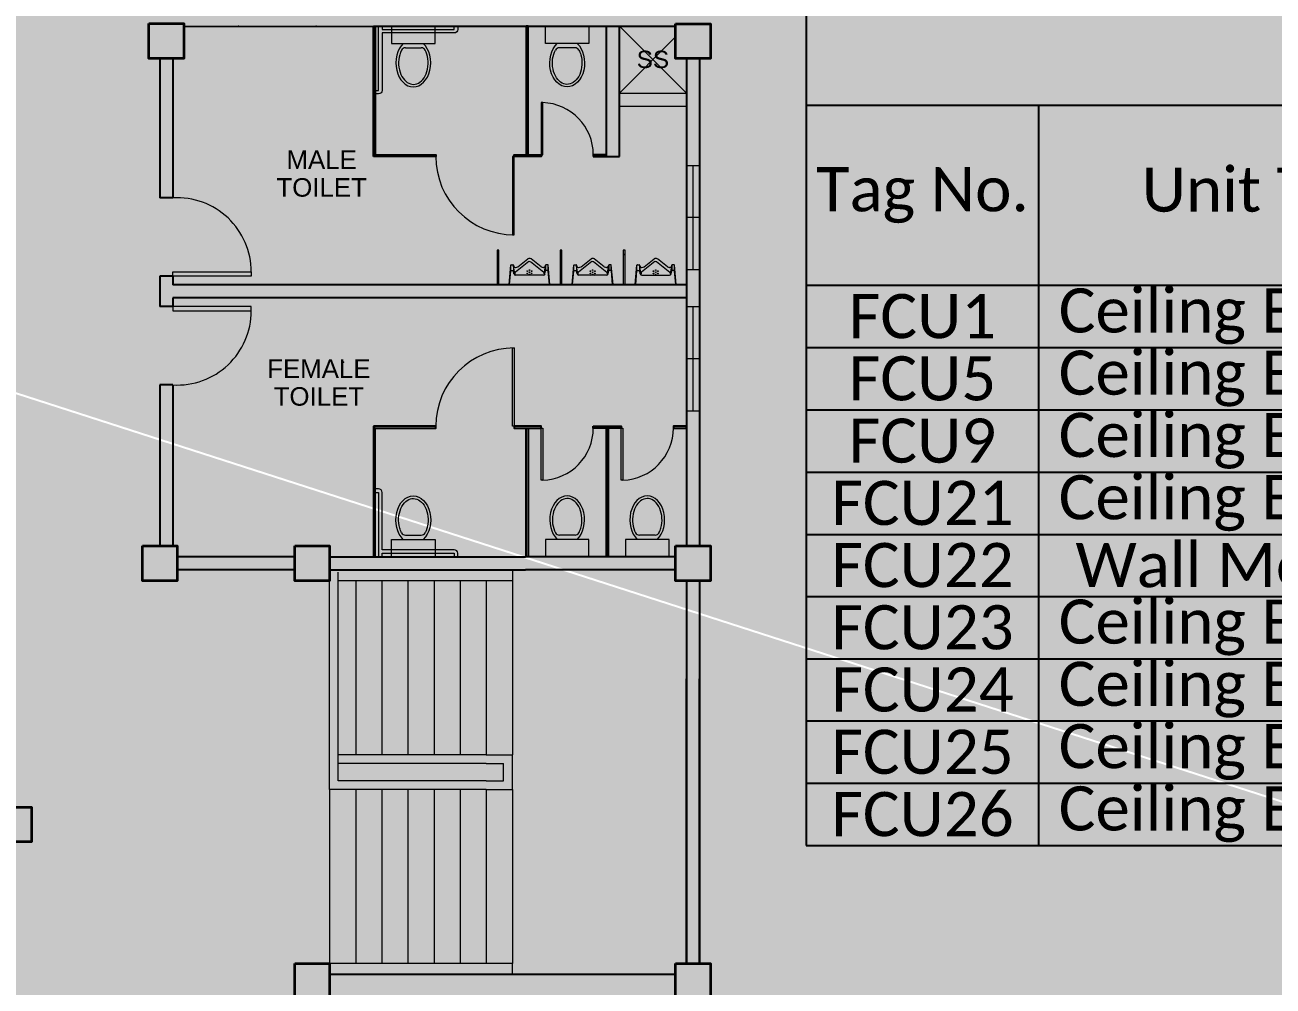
# Model space of a CAD drawing. Header units: millimetres. Extents: x -60 to 576, y -39 to 287.
# Drawn here: x 388.92 to 403.26, y 107.46 to 118.5 of the extents above; entities that cross this region are included whole.
import ezdxf

# ---------------------------------------------------------------- set-up
doc = ezdxf.new("R2010")
doc.units = ezdxf.units.MM
doc.header["$MEASUREMENT"] = 0
doc.layers.add('door', color=234, linetype='Continuous', lineweight=13)
doc.layers.add('road', color=1, linetype='Continuous', lineweight=20)
for name, color, linetype in [('label', 7, 'Continuous'), ('Legends', 7, 'Continuous'), ('M-AC-TEXT', 7, 'Continuous')]:
    doc.layers.add(name, color=color, linetype=linetype)
doc.styles.add('ar-dim-axis', font='romans.shx', dxfattribs={"width": 0.8})
doc.styles.add('OIP FONT', font='GOTHIC.TTF', dxfattribs={"height": 150})
doc.styles.get("Standard").update_dxf_attribs({"font": 'arial.ttf'})
doc.styles.add('SWISSLT175', font='swissl.ttf', dxfattribs={"height": 0.175})
doc.dimstyles.new('ar-dim-axis', dxfattribs={"dimtxt": 350, "dimasz": 250, "dimexe": 75, "dimexo": 75, "dimgap": 200, "dimtad": 1, "dimdec": 0, "dimzin": 12, "dimdsep": 46, "dimtxsty": 'ar-dim-axis', "dimblk": 'ARCHTICK', "dimcen": 120, "dimclrd": 11, "dimclre": 8, "dimclrt": 4, "dimadec": 0, "dimazin": 3, "dimtm": 1, "dimtfac": 1, "dimtdec": 0, "dimtix": 1, "dimtmove": 2, "dimatfit": 3, "dimldrblk": 'ARCHTICK', "dimfxl": 1, "dimtolj": 1, "dimtzin": 0, "dimarcsym": 1})

# ---------------------------------------------------------------- blocks, each defined once
blk = doc.blocks.new('_ARCHTICK')
at = {"color": 0, "linetype": 'ByBlock', "const_width": 0.15}
blk.add_lwpolyline([(-0.5, -0.5), (0.5, 0.5)], dxfattribs=at)
blk = doc.blocks.new('*T182')
at = {"layer": 'Legends', "color": 0, "linetype": 'ByBlock', "lineweight": -2, "transparency": 16777216}
for p, q in [((0, 0), (19.504, 0)), ((0, 0), (0, -8.508)), ((2.671, 0), (2.671, -8.508)), ((8.145, 0), (8.145, -8.508)), ((9.943, 0), (9.943, -8.508)), ((15.084, 0), (15.084, -8.508)), ((19.504, 0), (19.504, -8.508)), ((0, -2.069), (19.504, -2.069)), ((0, -2.784), (19.504, -2.784)), ((0, -3.5), (19.504, -3.5)), ((0, -4.216), (19.504, -4.216)), ((0, -4.932), (19.504, -4.932)), ((0, -5.645), (19.504, -5.645)), ((0, -6.361), (19.504, -6.361)), ((0, -7.076), (19.504, -7.076)), ((0, -7.792), (19.504, -7.792)), ((0, -8.508), (19.504, -8.508))]:
    blk.add_line(p, q, dxfattribs=at)
at = {"layer": 'Legends', "color": 0, "transparency": 16777216, "char_height": 0.508, "attachment_point": 5}
for s, insert, width in [('{\\fCalibri|b0|i0|c0|p34;Cooling Capacity (KW)}', (12.514, -1.034), 5.11207), ('{\\fCalibri|b0|i0|c0;Condensing Water Pipe', (17.294, -1.034), 4.39135), ('{\\fCalibri|b0|i0|c0;Tag No.', (1.336, -1.034), 2.64243), ('{\\fCalibri|b0|i0|c0;Unit Type', (5.408, -1.034), 5.44489), ('{\\fCalibri|b0|i0|c0;Qty', (9.044, -1.034), 1.76957), ('{\\fCalibri|b0|i0|c0;Ceiling Exposed', (5.408, -2.427), 5.44489), ('{\\fCalibri|b0|i0|c0;ø 3/4"', (17.294, -2.427), 4.39135), ('{\\fCalibri|b0|i0|c0;FCU1', (1.336, -2.427), 2.64243), ('{\\fCalibri|b0|i0|c0;3', (9.044, -2.427), 1.76957), ('{\\fCalibri|b0|i0|c0;2.5', (12.514, -2.427), 5.11207), ('{\\fCalibri|b0|i0|c0;Ceiling Exposed', (5.408, -3.142), 5.44489), ('{\\fCalibri|b0|i0|c0;ø 3/4"', (17.294, -3.142), 4.39135), ('{\\fCalibri|b0|i0|c0;FCU5', (1.336, -3.142), 2.64243), ('{\\fCalibri|b0|i0|c0;4', (9.044, -3.142), 1.76957), ('{\\fCalibri|b0|i0|c0;4.1', (12.514, -3.142), 5.11207), ('{\\fCalibri|b0|i0|c0;Ceiling Exposed', (5.408, -3.858), 5.44489), ('{\\fCalibri|b0|i0|c0;8', (9.044, -3.858), 1.76957), ('{\\fCalibri|b0|i0|c0;6', (12.514, -3.858), 5.11207), ('{\\fCalibri|b0|i0|c0;ø 3/4"', (17.294, -3.858), 4.39135), ('{\\fCalibri|b0|i0|c0;FCU9', (1.336, -3.858), 2.64243), ('{\\fCalibri|b0|i0|c0;Ceiling Exposed', (5.408, -4.574), 5.44489), ('{\\fCalibri|b0|i0|c0;ø 3/4"', (17.294, -4.574), 4.39135), ('{\\fCalibri|b0|i0|c0;FCU21', (1.336, -4.574), 2.64243), ('{\\fCalibri|b0|i0|c0;2', (9.044, -4.574), 1.76957), ('{\\fCalibri|b0|i0|c0;2.5', (12.514, -4.574), 5.11207), ('{\\fCalibri|b0|i0|c0;Wall Mounted', (5.408, -5.288), 5.44489), ('{\\fCalibri|b0|i0|c0;ø 3/4"', (17.294, -5.288), 4.39135), ('{\\fCalibri|b0|i0|c0;FCU22', (1.336, -5.288), 2.64243), ('{\\fCalibri|b0|i0|c0;12', (9.044, -5.288), 1.76957), ('{\\fCalibri|b0|i0|c0;4.5', (12.514, -5.288), 5.11207), ('{\\fCalibri|b0|i0|c0;Ceiling Exposed', (5.408, -6.003), 5.44489), ('{\\fCalibri|b0|i0|c0;6', (12.514, -6.003), 5.11207), ('{\\fCalibri|b0|i0|c0;ø 3/4"', (17.294, -6.003), 4.39135), ('{\\fCalibri|b0|i0|c0;FCU23', (1.336, -6.003), 2.64243), ('{\\fCalibri|b0|i0|c0;1', (9.044, -6.003), 1.76957), ('{\\fCalibri|b0|i0|c0;Ceiling Exposed', (5.408, -6.718), 5.44489), ('{\\fCalibri|b0|i0|c0;6', (12.514, -6.718), 5.11207), ('{\\fCalibri|b0|i0|c0;ø 3/4"', (17.294, -6.718), 4.39135), ('{\\fCalibri|b0|i0|c0;FCU24', (1.336, -6.718), 2.64243), ('{\\fCalibri|b0|i0|c0;1', (9.044, -6.718), 1.76957), ('{\\fCalibri|b0|i0|c0;Ceiling Exposed', (5.408, -7.434), 5.44489), ('{\\fCalibri|b0|i0|c0;6', (12.514, -7.434), 5.11207), ('{\\fCalibri|b0|i0|c0;ø 3/4"', (17.294, -7.434), 4.39135), ('{\\fCalibri|b0|i0|c0;FCU25', (1.336, -7.434), 2.64243), ('{\\fCalibri|b0|i0|c0;1', (9.044, -7.434), 1.76957), ('{\\fCalibri|b0|i0|c0;FCU26', (1.336, -8.15), 2.64243), ('{\\fCalibri|b0|i0|c0;Ceiling Exposed', (5.408, -8.15), 5.44489), ('{\\fCalibri|b0|i0|c0;8.8', (12.514, -8.15), 5.11207), ('{\\fCalibri|b0|i0|c0;ø 3/4"', (17.294, -8.15), 4.39135), ('{\\fCalibri|b0|i0|c0;1', (9.044, -8.15), 1.76957)]:
    blk.add_mtext(s, dxfattribs=dict(at, insert=insert, width=width))

msp = doc.modelspace()

# ---------------------------------------------------------------- linework, layer by layer
at = {"color": 8, "lineweight": 25}
msp.add_line((390.748, 118.485), (392.926, 118.49), dxfattribs=at)
at = {"color": 8, "linetype": 'ByBlock', "lineweight": 25}
for p, q in [((392.946, 118.49), (396.398, 118.49)), ((395.603, 116.99), (395.603, 118.49)), ((395.753, 116.99), (395.753, 118.49)), ((390.473, 118.117), (390.473, 116.515)), ((390.623, 118.117), (390.623, 116.515)), ((396.523, 118.115), (396.523, 115.688)), ((396.523, 118.115), (396.523, 115.588)), ((396.673, 118.115), (396.673, 112.515)), ((395.603, 116.99), (395.753, 116.99)), ((390.623, 116.515), (390.473, 116.515)), ((390.473, 115.615), (390.473, 115.265)), ((390.623, 115.615), (390.623, 115.515)), ((396.523, 115.588), (396.523, 112.515)), ((396.523, 115.515), (390.623, 115.515)), ((390.623, 115.365), (390.623, 115.265)), ((396.523, 115.365), (390.623, 115.365)), ((390.623, 114.366), (390.473, 114.366)), ((390.473, 114.365), (390.473, 112.516)), ((390.623, 114.365), (390.623, 112.515)), ((392.023, 112.39), (390.673, 112.39)), ((392.423, 112.39), (392.673, 112.39)), ((392.673, 112.39), (394.673, 112.39)), ((396.398, 112.39), (394.673, 112.39)), ((392.023, 112.24), (390.673, 112.24)), ((392.423, 112.24), (392.673, 112.24)), ((392.673, 112.24), (394.673, 112.24)), ((396.398, 112.24), (394.673, 112.24)), ((396.523, 112.115), (396.523, 107.715)), ((396.673, 112.115), (396.673, 107.715)), ((396.523, 107.715), (396.523, 110.988)), ((396.673, 107.715), (396.673, 110.988)), ((396.398, 107.59), (392.423, 107.59))]:
    msp.add_line(p, q, dxfattribs=at)
at = {"color": 8, "lineweight": 9}
for p, q in [((393.135, 118.49), (393.135, 118.29)), ((393.635, 118.49), (393.135, 118.49)), ((393.635, 118.29), (393.635, 118.49)), ((394.903, 118.29), (394.903, 118.49)), ((394.903, 118.49), (395.403, 118.49)), ((395.403, 118.49), (395.403, 118.29)), ((393.135, 118.29), (393.635, 118.29)), ((393.295, 118.24), (393.476, 118.24)), ((395.403, 118.29), (394.903, 118.29)), ((395.244, 118.24), (395.063, 118.24)), ((394.485, 115.518), (394.505, 115.74)), ((394.505, 115.676), (394.505, 115.74)), ((394.51, 115.745), (394.53, 115.745)), ((394.537, 115.731), (394.535, 115.74)), ((394.535, 115.74), (394.535, 115.677)), ((394.551, 115.643), (394.537, 115.731)), ((394.711, 115.782), (394.558, 115.662)), ((394.587, 115.724), (394.702, 115.814)), ((394.73, 115.782), (394.883, 115.662)), ((394.854, 115.724), (394.739, 115.814)), ((394.89, 115.643), (394.904, 115.731)), ((394.904, 115.731), (394.905, 115.74)), ((394.905, 115.74), (394.905, 115.677)), ((394.93, 115.745), (394.91, 115.745)), ((394.935, 115.676), (394.935, 115.74)), ((394.955, 115.518), (394.935, 115.74)), ((395.21, 115.518), (395.23, 115.74)), ((395.23, 115.676), (395.23, 115.74)), ((395.235, 115.745), (395.255, 115.745)), ((395.262, 115.731), (395.26, 115.74)), ((395.26, 115.74), (395.26, 115.677)), ((395.276, 115.643), (395.262, 115.731)), ((395.436, 115.782), (395.283, 115.662)), ((395.312, 115.724), (395.427, 115.814)), ((395.455, 115.782), (395.608, 115.662)), ((395.579, 115.724), (395.464, 115.814)), ((395.615, 115.643), (395.629, 115.731)), ((395.629, 115.731), (395.63, 115.74)), ((395.63, 115.74), (395.63, 115.677)), ((395.655, 115.745), (395.635, 115.745)), ((395.66, 115.676), (395.66, 115.74)), ((395.68, 115.518), (395.66, 115.74)), ((395.935, 115.518), (395.955, 115.74)), ((395.955, 115.676), (395.955, 115.74)), ((395.96, 115.745), (395.98, 115.745)), ((395.987, 115.731), (395.985, 115.74)), ((395.985, 115.74), (395.985, 115.677)), ((396.001, 115.643), (395.987, 115.731)), ((396.161, 115.782), (396.008, 115.662)), ((396.037, 115.724), (396.152, 115.814)), ((396.18, 115.782), (396.333, 115.662)), ((396.304, 115.724), (396.189, 115.814)), ((396.34, 115.643), (396.354, 115.731)), ((396.354, 115.731), (396.355, 115.74)), ((396.355, 115.74), (396.355, 115.677)), ((396.38, 115.745), (396.36, 115.745)), ((396.385, 115.676), (396.385, 115.74)), ((396.405, 115.518), (396.385, 115.74)), ((394.49, 115.518), (394.505, 115.675)), ((394.51, 115.68), (394.531, 115.68)), ((394.542, 115.641), (394.536, 115.676)), ((394.551, 115.643), (394.554, 115.626)), ((394.557, 115.715), (394.561, 115.715)), ((394.879, 115.625), (394.562, 115.625)), ((394.884, 115.715), (394.88, 115.715)), ((394.89, 115.643), (394.887, 115.626)), ((394.898, 115.641), (394.905, 115.676)), ((394.931, 115.68), (394.91, 115.68)), ((394.95, 115.518), (394.936, 115.675)), ((395.215, 115.518), (395.23, 115.675)), ((395.235, 115.68), (395.256, 115.68)), ((395.267, 115.641), (395.261, 115.676)), ((395.276, 115.643), (395.279, 115.626)), ((395.282, 115.715), (395.286, 115.715)), ((395.604, 115.625), (395.287, 115.625)), ((395.609, 115.715), (395.605, 115.715)), ((395.615, 115.643), (395.612, 115.626)), ((395.623, 115.641), (395.63, 115.676)), ((395.656, 115.68), (395.635, 115.68)), ((395.675, 115.518), (395.661, 115.675)), ((395.94, 115.518), (395.955, 115.675)), ((395.96, 115.68), (395.981, 115.68)), ((395.992, 115.641), (395.986, 115.676)), ((396.001, 115.643), (396.004, 115.626)), ((396.007, 115.715), (396.011, 115.715)), ((396.012, 115.625), (396.329, 115.625)), ((396.334, 115.715), (396.33, 115.715)), ((396.34, 115.643), (396.337, 115.626)), ((396.348, 115.641), (396.355, 115.676)), ((396.381, 115.68), (396.36, 115.68)), ((396.4, 115.518), (396.386, 115.675)), ((394.493, 115.515), (394.488, 115.515)), ((394.948, 115.515), (394.493, 115.515)), ((394.634, 115.515), (394.564, 115.515)), ((394.948, 115.515), (394.952, 115.515)), ((395.218, 115.515), (395.213, 115.515)), ((395.673, 115.515), (395.218, 115.515)), ((395.359, 115.515), (395.289, 115.515)), ((395.673, 115.515), (395.677, 115.515)), ((395.943, 115.515), (395.938, 115.515)), ((395.943, 115.515), (396.398, 115.515)), ((396.256, 115.515), (396.326, 115.515)), ((396.398, 115.515), (396.402, 115.515)), ((393.135, 112.39), (393.135, 112.59)), ((393.135, 112.59), (393.635, 112.59)), ((393.295, 112.64), (393.476, 112.64)), ((393.635, 112.59), (393.635, 112.39)), ((394.903, 112.59), (394.903, 112.39)), ((395.403, 112.59), (394.903, 112.59)), ((395.244, 112.64), (395.063, 112.64)), ((395.403, 112.39), (395.403, 112.59)), ((395.823, 112.59), (395.823, 112.39)), ((396.323, 112.59), (395.823, 112.59)), ((396.164, 112.64), (395.983, 112.64)), ((396.323, 112.39), (396.323, 112.59)), ((393.635, 112.39), (393.135, 112.39)), ((394.903, 112.39), (395.403, 112.39)), ((395.823, 112.39), (396.323, 112.39))]:
    msp.add_line(p, q, dxfattribs=at)
at = {"color": 8, "linetype": 'ByBlock', "lineweight": 9}
for p, q in [((395.753, 118.49), (396.523, 117.72)), ((396.398, 118.365), (395.753, 117.72)), ((395.753, 117.72), (396.523, 117.72)), ((395.753, 117.57), (396.523, 117.57)), ((396.523, 116.888), (396.673, 116.888)), ((396.598, 116.888), (396.598, 115.688)), ((396.673, 116.888), (396.673, 115.688)), ((396.673, 116.288), (396.523, 116.288)), ((396.673, 115.688), (396.523, 115.688)), ((396.523, 115.515), (396.523, 115.615)), ((396.523, 115.365), (396.523, 115.265)), ((396.523, 115.265), (396.673, 115.265)), ((396.598, 115.265), (396.598, 114.065)), ((396.673, 115.265), (396.673, 114.065)), ((396.673, 114.665), (396.523, 114.665)), ((396.673, 114.065), (396.523, 114.065)), ((390.623, 112.515), (390.473, 112.515)), ((392.423, 112.115), (392.423, 112.24)), ((392.523, 112.115), (392.523, 112.215)), ((394.523, 112.24), (394.523, 112.115)), ((392.423, 109.715), (392.423, 112.115)), ((392.523, 109.815), (392.523, 112.115)), ((394.523, 112.115), (392.523, 112.115)), ((392.723, 112.115), (392.723, 110.115)), ((393.023, 112.115), (393.023, 110.115)), ((393.323, 112.115), (393.323, 110.115)), ((393.623, 112.115), (393.623, 110.115)), ((393.923, 112.115), (393.923, 110.115)), ((394.223, 112.115), (394.223, 110.115)), ((394.523, 112.115), (394.523, 110.115)), ((394.223, 110.115), (392.523, 110.115)), ((394.223, 110.015), (392.523, 110.015)), ((394.223, 110.115), (394.523, 110.115)), ((394.223, 110.015), (394.423, 110.015)), ((394.423, 109.815), (394.423, 110.015)), ((394.523, 110.015), (394.523, 110.115)), ((394.523, 109.815), (394.523, 110.015)), ((394.223, 109.715), (392.423, 109.715)), ((392.423, 109.715), (392.423, 107.715)), ((394.223, 109.815), (392.523, 109.815)), ((392.723, 109.715), (392.723, 107.715)), ((393.023, 109.715), (393.023, 107.715)), ((393.323, 109.715), (393.323, 107.715)), ((393.623, 109.715), (393.623, 107.715)), ((393.923, 109.715), (393.923, 107.715)), ((394.223, 109.815), (394.423, 109.815)), ((394.223, 109.715), (394.223, 107.715)), ((394.223, 109.715), (394.523, 109.715)), ((394.523, 109.715), (394.523, 109.815)), ((394.523, 109.715), (394.523, 107.715)), ((394.523, 107.715), (392.423, 107.715)), ((392.423, 107.59), (392.423, 107.715)), ((394.523, 107.59), (394.523, 107.715))]:
    msp.add_line(p, q, dxfattribs=at)
at = {"color": 8, "linetype": 'ByBlock', "lineweight": 25, "ltscale": 0.3}
for p, q in [((390.623, 115.615), (390.473, 115.615)), ((390.623, 115.265), (390.473, 115.265))]:
    msp.add_line(p, q, dxfattribs=at)
at = {"color": 8, "linetype": 'ByBlock', "lineweight": 35}
for points in [[(390.348, 118.517), (390.748, 118.517), (390.748, 118.117), (390.348, 118.117)], [(396.398, 118.515), (396.798, 118.515), (396.798, 118.115), (396.398, 118.115)], [(390.273, 112.515), (390.673, 112.515), (390.673, 112.115), (390.273, 112.115)], [(392.023, 112.515), (392.423, 112.515), (392.423, 112.115), (392.023, 112.115)], [(396.398, 112.515), (396.798, 112.515), (396.798, 112.115), (396.398, 112.115)], [(388.598, 109.513), (388.998, 109.513), (388.998, 109.113), (388.598, 109.113)], [(392.023, 107.715), (392.423, 107.715), (392.423, 107.315), (392.023, 107.315)], [(396.398, 107.715), (396.798, 107.715), (396.798, 107.315), (396.398, 107.315)]]:
    msp.add_lwpolyline(points, close=True, dxfattribs=at)
at = {"color": 8, "linetype": 'ByBlock', "lineweight": 25}
for points in [[(392.926, 118.49), (392.946, 118.49), (392.946, 117.01), (392.926, 117.01)], [(394.703, 118.49), (394.683, 118.49), (394.683, 117.01), (394.703, 117.01)], [(392.926, 116.99), (392.926, 117.01), (393.644, 117.01), (393.644, 116.99)], [(394.544, 116.99), (394.544, 117.01), (394.853, 117.01), (394.853, 116.99)], [(395.453, 116.99), (395.603, 116.99), (395.603, 117.01), (395.453, 117.01)]]:
    msp.add_lwpolyline(points, close=True, dxfattribs=at)
at = {"color": 8, "linetype": 'ByBlock', "lineweight": 9, "ltscale": 0.4}
msp.add_lwpolyline([(393.026, 117.75, -0.414214), (392.986, 117.71), (392.946, 117.71), (392.946, 117.75), (392.986, 117.75), (392.986, 118.49), (393.026, 118.49), (393.026, 118.45), (393.856, 118.45), (393.856, 118.49), (393.896, 118.49), (393.896, 118.45, -0.414214), (393.856, 118.41), (393.026, 118.41)], format="xyb", close=True, dxfattribs=at)
at = {"color": 8, "linetype": 'ByBlock', "lineweight": 13}
for points in [[(394.853, 117.01), (394.873, 117.01), (394.873, 117.61), (394.853, 117.61)], [(394.544, 116.99), (394.524, 116.99), (394.524, 116.09), (394.544, 116.09)], [(394.544, 116.99), (394.524, 116.99), (394.524, 116.09), (394.544, 116.09)]]:
    msp.add_lwpolyline(points, close=True, dxfattribs=at)
at = {"color": 8, "lineweight": 9}
for points in [[(396.523, 116.888), (396.673, 116.888), (396.673, 115.688), (396.523, 115.688)], [(396.523, 115.265), (396.673, 115.265), (396.673, 114.065), (396.523, 114.065)]]:
    msp.add_lwpolyline(points, close=True, dxfattribs=at)
at = {"color": 8, "linetype": 'ByBlock', "lineweight": 9}
for points in [[(394.368, 115.915), (394.348, 115.915), (394.348, 115.515), (394.368, 115.515)], [(395.093, 115.915), (395.073, 115.915), (395.073, 115.515), (395.093, 115.515)], [(395.818, 115.915), (395.798, 115.915), (395.798, 115.515), (395.818, 115.515)]]:
    msp.add_lwpolyline(points, close=True, dxfattribs=at)
at = {"color": 8, "lineweight": 13, "ltscale": 0.03}
for points in [[(390.623, 115.615), (390.623, 115.665), (391.523, 115.665), (391.523, 115.615)], [(390.623, 115.265), (390.623, 115.215), (391.523, 115.215), (391.523, 115.265)]]:
    msp.add_lwpolyline(points, close=True, dxfattribs=at)
at = {"color": 8, "lineweight": 9}
for centre in [(394.695, 115.672), (394.695, 115.647), (394.72, 115.685), (394.72, 115.66), (394.72, 115.635), (394.745, 115.672), (394.745, 115.647), (395.42, 115.672), (395.42, 115.647), (395.445, 115.685), (395.445, 115.66), (395.445, 115.635), (395.47, 115.672), (395.47, 115.647), (396.145, 115.672), (396.145, 115.647), (396.17, 115.685), (396.17, 115.66), (396.17, 115.635), (396.195, 115.672), (396.195, 115.647)]:
    msp.add_circle(centre, 0.004, dxfattribs=at)
for centre, radius, start, end in [((393.295, 118.19), 0.05, 90, 151.8499), ((393.476, 118.19), 0.05, 28.0084, 90), ((395.063, 118.19), 0.05, 90, 151.9916), ((395.244, 118.19), 0.05, 28.1501, 90), ((394.51, 115.74), 0.005, 90, 180), ((394.53, 115.74), 0.005, 0, 90), ((394.557, 115.735), 0.02, 189.2901, 270), ((394.72, 115.79), 0.03, 52.8153, 127.1847), ((394.72, 115.77), 0.015, 50.6837, 129.3163), ((394.884, 115.735), 0.02, 270, 350.7099), ((394.91, 115.74), 0.005, 90, 180), ((394.93, 115.74), 0.005, 0, 90), ((395.235, 115.74), 0.005, 90, 180), ((395.255, 115.74), 0.005, 0, 90), ((395.282, 115.735), 0.02, 189.2901, 270), ((395.445, 115.79), 0.03, 52.8153, 127.1847), ((395.445, 115.77), 0.015, 50.6837, 129.3163), ((395.609, 115.735), 0.02, 270, 350.7099), ((395.635, 115.74), 0.005, 90, 180), ((395.655, 115.74), 0.005, 0, 90), ((395.96, 115.74), 0.005, 90, 180), ((395.98, 115.74), 0.005, 0, 90), ((396.007, 115.735), 0.02, 189.2901, 270), ((396.17, 115.79), 0.03, 52.8153, 127.1847), ((396.17, 115.77), 0.015, 50.6837, 129.3163), ((396.334, 115.735), 0.02, 270, 350.7099), ((396.36, 115.74), 0.005, 90, 180), ((396.38, 115.74), 0.005, 0, 90), ((394.51, 115.675), 0.005, 90, 176.5318), ((394.531, 115.675), 0.005, 10.3048, 90), ((394.562, 115.645), 0.02, 190.3048, 270), ((394.571, 115.646), 0.02, 129.3163, 189.2901), ((394.561, 115.755), 0.04, 270, 309.3163), ((394.695, 115.622), 0.004, 35.6754, 144.3246), ((394.745, 115.622), 0.004, 35.6754, 144.3246), ((394.88, 115.755), 0.04, 230.6837, 270), ((394.879, 115.645), 0.02, 270, 349.6952), ((394.87, 115.646), 0.02, 350.7099, 50.6837), ((394.91, 115.675), 0.005, 90, 169.6952), ((394.931, 115.675), 0.005, 3.4682, 90), ((395.235, 115.675), 0.005, 90, 176.5318), ((395.256, 115.675), 0.005, 10.3048, 90), ((395.287, 115.645), 0.02, 190.3048, 270), ((395.296, 115.646), 0.02, 129.3163, 189.2901), ((395.286, 115.755), 0.04, 270, 309.3163), ((395.42, 115.622), 0.004, 35.6754, 144.3246), ((395.47, 115.622), 0.004, 35.6754, 144.3246), ((395.605, 115.755), 0.04, 230.6837, 270), ((395.604, 115.645), 0.02, 270, 349.6952), ((395.595, 115.646), 0.02, 350.7099, 50.6837), ((395.635, 115.675), 0.005, 90, 169.6952), ((395.656, 115.675), 0.005, 3.4682, 90), ((395.96, 115.675), 0.005, 90, 176.5318), ((395.981, 115.675), 0.005, 10.3048, 90), ((396.012, 115.645), 0.02, 190.3048, 270), ((396.021, 115.646), 0.02, 129.3163, 189.2901), ((396.011, 115.755), 0.04, 270, 309.3163), ((396.145, 115.622), 0.004, 35.6754, 144.3246), ((396.195, 115.622), 0.004, 35.6754, 144.3246), ((396.33, 115.755), 0.04, 230.6837, 270), ((396.329, 115.645), 0.02, 270, 349.6952), ((396.32, 115.646), 0.02, 350.7099, 50.6837), ((396.36, 115.675), 0.005, 90, 169.6952), ((396.381, 115.675), 0.005, 3.4682, 90), ((394.488, 115.518), 0.003, 176.1859, 270), ((394.493, 115.518), 0.003, 176.5318, 270), ((394.948, 115.518), 0.003, 270, 3.4682), ((394.952, 115.518), 0.003, 270, 3.8141), ((395.213, 115.518), 0.003, 176.1859, 270), ((395.218, 115.518), 0.003, 176.5318, 270), ((395.673, 115.518), 0.003, 270, 3.4682), ((395.677, 115.518), 0.003, 270, 3.8141), ((395.938, 115.518), 0.003, 176.1859, 270), ((395.943, 115.518), 0.003, 176.5318, 270), ((396.398, 115.518), 0.003, 270, 3.4682), ((396.402, 115.518), 0.003, 270, 3.8141), ((393.295, 112.69), 0.05, 208.1501, 270), ((393.476, 112.69), 0.05, 270, 331.9916), ((395.063, 112.69), 0.05, 208.0084, 270), ((395.244, 112.69), 0.05, 270, 331.8499), ((395.983, 112.69), 0.05, 208.0084, 270), ((396.164, 112.69), 0.05, 270, 331.8499)]:
    msp.add_arc(centre, radius, start, end, dxfattribs=at)
at = {"color": 8, "linetype": 'ByBlock', "lineweight": 13}
for centre, radius, start, end in [((394.852, 117.009), 0.601, 0.0238, 88.0341), ((394.544, 116.99), 0.9, 180, 270)]:
    msp.add_arc(centre, radius, start, end, dxfattribs=at)
at = {"color": 8, "lineweight": 13, "ltscale": 0.03}
for centre, start, end in [((390.672, 115.665), 0, 93.2732), ((390.672, 115.215), 266.7268, 0)]:
    msp.add_arc(centre, 0.851, start, end, dxfattribs=at)
at = {"color": 8, "lineweight": 9}
for centre, major_axis in [((393.385, 118.065), (0, 0.275)), ((395.153, 112.815), (0, -0.275)), ((396.073, 112.815), (0, -0.275))]:
    msp.add_ellipse(centre, major_axis=major_axis, ratio=0.727273, start_param=0.612555, end_param=5.670631, dxfattribs=at)
at = {"color": 8, "lineweight": 9, "extrusion": (0, 0, -1)}
for centre, major_axis in [((395.153, 118.065), (0, 0.275)), ((393.385, 112.815), (0, -0.275))]:
    msp.add_ellipse(centre, major_axis=major_axis, ratio=0.727273, start_param=0.612555, end_param=5.670631, dxfattribs=at)
at = {"color": 8, "lineweight": 9}
for points in [[(393.251, 118.213), (393.242, 118.197), (393.235, 118.179), (393.208, 118.088), (393.213, 118), (393.271, 117.869), (393.321, 117.827), (393.419, 117.814), (393.471, 117.84), (393.545, 117.951), (393.563, 118.035), (393.547, 118.149), (393.536, 118.184), (393.52, 118.213)], [(395.288, 118.213), (395.296, 118.197), (395.304, 118.179), (395.331, 118.088), (395.326, 118), (395.268, 117.869), (395.218, 117.827), (395.12, 117.814), (395.067, 117.84), (394.993, 117.951), (394.976, 118.035), (394.991, 118.149), (395.003, 118.184), (395.018, 118.213)], [(393.251, 112.666), (393.242, 112.682), (393.235, 112.701), (393.208, 112.792), (393.213, 112.879), (393.271, 113.011), (393.321, 113.052), (393.419, 113.065), (393.471, 113.039), (393.545, 112.928), (393.563, 112.844), (393.547, 112.731), (393.536, 112.696), (393.52, 112.666)], [(395.288, 112.666), (395.296, 112.682), (395.304, 112.701), (395.331, 112.792), (395.326, 112.879), (395.268, 113.011), (395.218, 113.052), (395.12, 113.065), (395.067, 113.039), (394.993, 112.928), (394.976, 112.844), (394.991, 112.731), (395.003, 112.696), (395.018, 112.666)], [(396.208, 112.666), (396.216, 112.682), (396.224, 112.701), (396.251, 112.792), (396.246, 112.879), (396.188, 113.011), (396.138, 113.052), (396.04, 113.065), (395.987, 113.039), (395.913, 112.928), (395.896, 112.844), (395.911, 112.731), (395.923, 112.696), (395.938, 112.666)]]:
    msp.add_open_spline(points, degree=3, knots=[0.937253, 0.937253, 0.937253, 0.937253, 1.185372, 1.185372, 2.113864, 2.113864, 3.042356, 3.042356, 3.970847, 3.970847, 4.899339, 4.899339, 5.346062, 5.346062, 5.346062, 5.346062], dxfattribs=at)
for p in [(391.377, 118.49), (392.27, 118.49), (394.72, 115.515), (395.445, 115.515), (396.17, 115.515), (392.27, 112.515)]:
    msp.add_point(p, dxfattribs=at)
at = {"color": 8, "linetype": 'ByBlock', "lineweight": 9, "ltscale": 0.3}
for p in [(396.138, 118.105), (392.583, 114.627)]:
    msp.add_point(p, dxfattribs=at)
at = {"color": 8, "linetype": 'ByBlock', "lineweight": 9}
for p in [(395.083, 115.863), (395.808, 115.863)]:
    msp.add_point(p, dxfattribs=at)
at = {"layer": 'door', "color": 8, "linetype": 'ByBlock', "lineweight": 13}
for points in [[(394.544, 113.89), (394.524, 113.89), (394.524, 114.79), (394.544, 114.79)], [(394.544, 113.89), (394.524, 113.89), (394.524, 114.79), (394.544, 114.79)], [(394.853, 113.87), (394.873, 113.87), (394.873, 113.27), (394.853, 113.27)], [(395.773, 113.87), (395.793, 113.87), (395.793, 113.27), (395.773, 113.27)]]:
    msp.add_lwpolyline(points, close=True, dxfattribs=at)
at = {"layer": 'door', "color": 8, "linetype": 'ByBlock', "lineweight": 25}
for points in [[(392.926, 113.89), (392.926, 113.87), (393.644, 113.87), (393.644, 113.89)], [(392.926, 112.39), (392.946, 112.39), (392.946, 113.87), (392.926, 113.87)], [(394.544, 113.89), (394.544, 113.87), (394.853, 113.87), (394.853, 113.89)], [(394.703, 112.39), (394.683, 112.39), (394.683, 113.87), (394.703, 113.87)], [(395.453, 113.89), (395.773, 113.89), (395.773, 113.87), (395.453, 113.87)], [(395.623, 112.39), (395.603, 112.39), (395.603, 113.87), (395.623, 113.87)], [(396.523, 113.89), (396.373, 113.89), (396.373, 113.87), (396.523, 113.87)]]:
    msp.add_lwpolyline(points, close=True, dxfattribs=at)
at = {"layer": 'door', "color": 8, "linetype": 'ByBlock', "lineweight": 13}
for centre, radius, start, end in [((394.544, 113.89), 0.9, 90, 180), ((394.852, 113.87), 0.601, 271.9659, 359.9762), ((395.772, 113.87), 0.601, 271.9659, 359.9762)]:
    msp.add_arc(centre, radius, start, end, dxfattribs=at)
at = {"layer": 'Legends'}
msp.add_lwpolyline([(417.404, 119.403), (397.899, 119.403), (397.899, 117.58), (417.404, 117.58)], dxfattribs=at)
at = {"layer": 'road', "color": 8, "linetype": 'ByBlock', "lineweight": 9, "ltscale": 0.4}
msp.add_lwpolyline([(393.026, 113.13, 0.414214), (392.986, 113.17), (392.946, 113.17), (392.946, 113.13), (392.986, 113.13), (392.986, 112.39), (393.026, 112.39), (393.026, 112.43), (393.856, 112.43), (393.856, 112.39), (393.896, 112.39), (393.896, 112.43, 0.414214), (393.856, 112.47), (393.026, 112.47)], format="xyb", close=True, dxfattribs=at)

# ---------------------------------------------------------------- block references
msp.add_blockref('*T182', (397.899, 117.58))

# ---------------------------------------------------------------- texts
at = {"color": 8, "linetype": 'ByBlock', "lineweight": 9, "ltscale": 0.4, "insert": (396.138, 118.105), "char_height": 0.2, "attachment_point": 5, "line_spacing_factor": 0.9, "style": 'SWISSLT175'}
msp.add_mtext('SS', dxfattribs=at)
at = {"layer": 'label', "color": 8, "linetype": 'ByBlock', "lineweight": 9, "ltscale": 0.4, "char_height": 0.2125, "attachment_point": 5, "line_spacing_factor": 0.9, "style": 'SWISSLT175'}
for s, insert in [('MALE\\PTOILET', (392.332, 116.793)), ('FEMALE\\PTOILET', (392.3, 114.391))]:
    msp.add_mtext(s, dxfattribs=dict(at, insert=insert))

# ---------------------------------------------------------------- leaders
at = {"layer": 'M-AC-TEXT', "annotation_type": 0, "has_hookline": 1, "text_width": 1.46}
for points, hookline_direction in [([(368.185, 115.989), (368.312, 116.237), (368.688, 116.238)], 0), ([(259.048, 107.921), (259.174, 108.169), (259.55, 108.17)], 0), ([(265.042, 107.907), (265.169, 108.155), (265.545, 108.156)], 0), ([(368.224, 107.474), (368.35, 107.722), (368.726, 107.723)], 0), ([(374.204, 107.475), (374.33, 107.723), (374.706, 107.725)], 0), ([(251.891, 106.794), (252.017, 107.042), (252.393, 107.043)], 0), ([(361.077, 106.347), (361.204, 106.595), (361.58, 106.596)], 0), ([(395.221, 100.371), (395.094, 100.619), (394.718, 100.62)], 1), ([(256.113, 138.209), (256.239, 137.961), (256.615, 137.962)], 0), ([(271.741, 138.228), (271.868, 137.98), (272.244, 137.981)], 0), ([(251.894, 135.502), (252.02, 135.254), (252.396, 135.256)], 0), ([(361.073, 135.056), (361.2, 134.808), (361.576, 134.809)], 0), ([(251.947, 129.352), (252.073, 129.104), (252.449, 129.105)], 0), ([(263.974, 114.479), (264.101, 114.231), (264.477, 114.232)], 0)]:
    msp.add_leader(points, dimstyle='ar-dim-axis', override={"dimtxt": 150, "dimasz": 150, "dimgap": 200, "dimtad": 0, "dimtih": 1, "dimtoh": 1, "dimtxsty": 'OIP FONT', "dimclrd": 256, "dimclre": 256, "dimclrt": 256, "dimfxl": 0.2, "dimfxlon": 1, "dimlwd": 65535, "dimlwe": 65535}, dxfattribs=dict(at, hookline_direction=hookline_direction))

doc.saveas('drawing.dxf')
